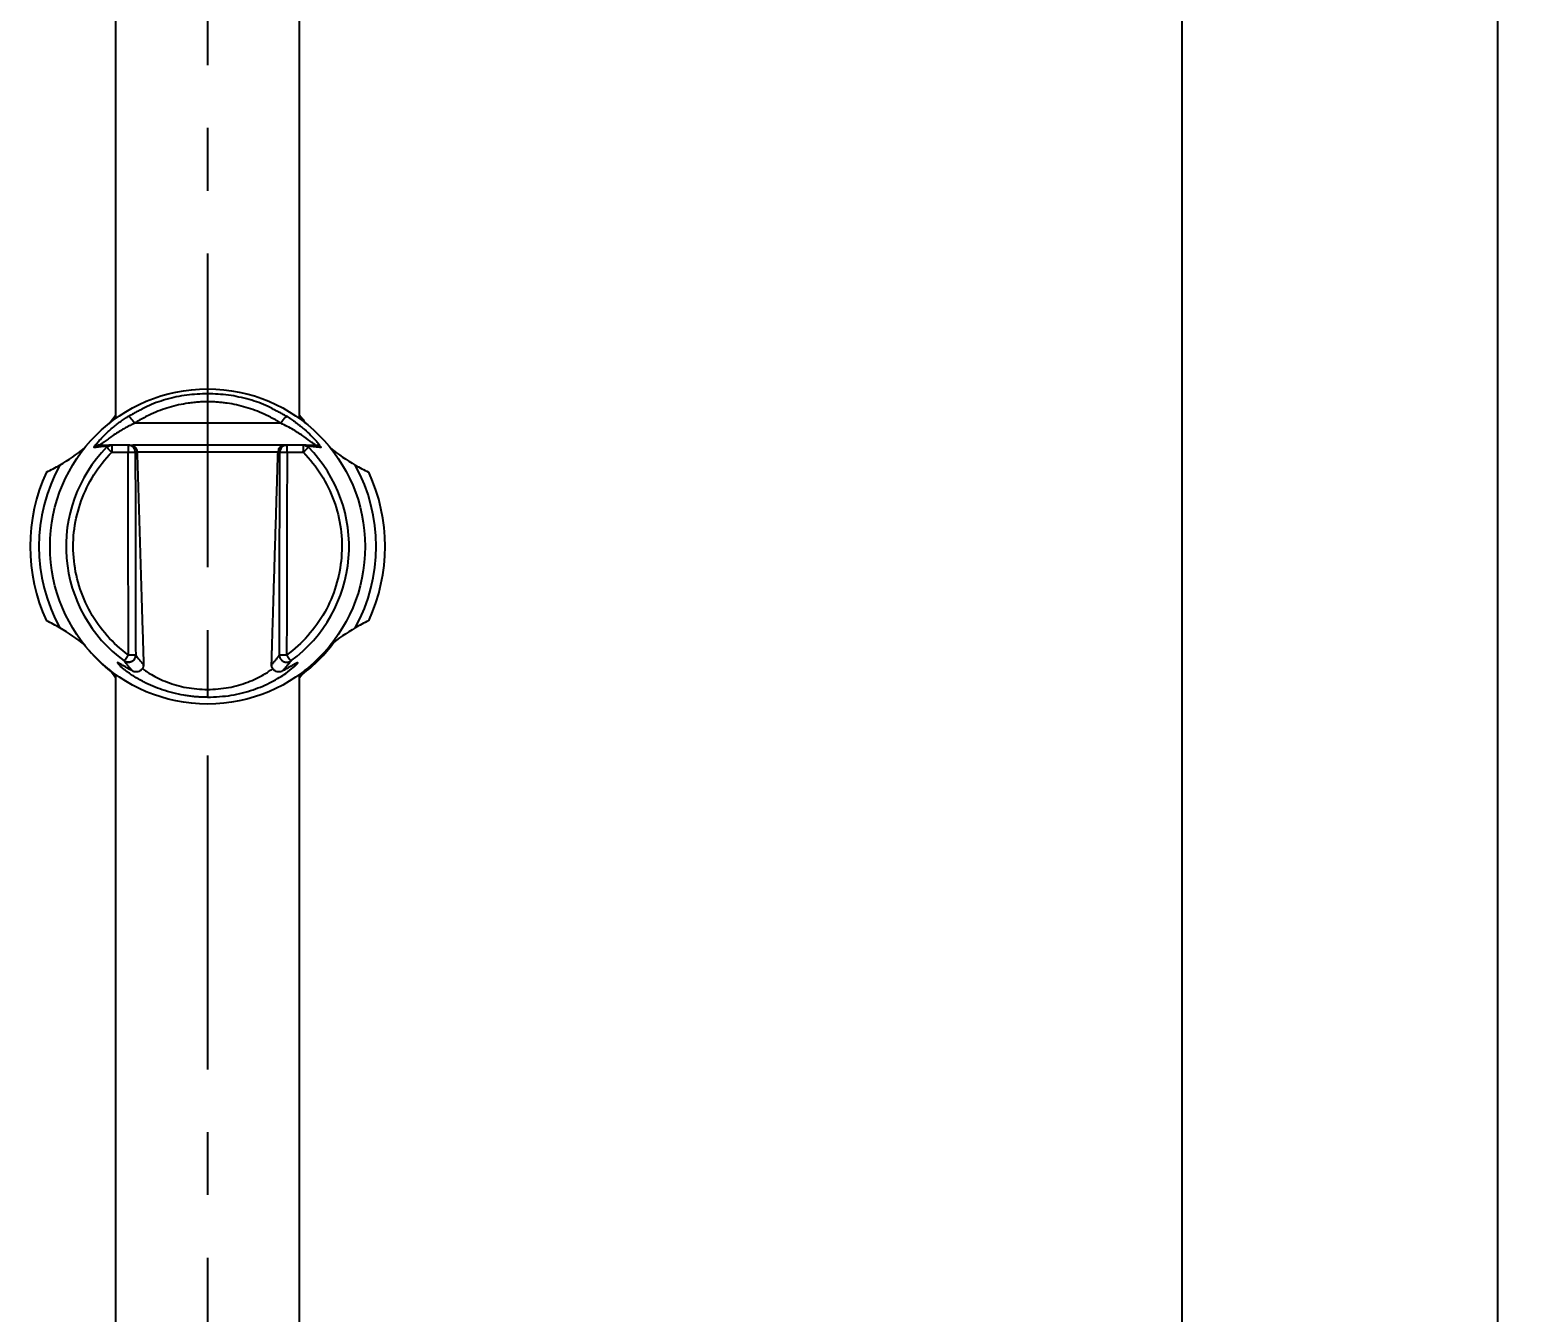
# Model space of a CAD drawing. Extents: x -6747 to -3513, y -1495 to -37.
# Drawn here: x -6743.07 to -6701.55, y -1382.24 to -1346.83 of the extents above; entities that cross this region are included whole.
import ezdxf

# ---------------------------------------------------------------- set-up
doc = ezdxf.new("R2010")
doc.units = 0
doc.header["$LTSCALE"] = 23.1
doc.header["$MEASUREMENT"] = 0
doc.linetypes.add('CENTER', pattern=[0.6, 0.375, -0.075, 0.075, -0.075])
doc.layers.get('0').update_dxf_attribs({"linetype": 'CONTINUOUS'})
doc.layers.get('Defpoints').update_dxf_attribs({"linetype": 'CONTINUOUS'})
doc.styles.get("Standard").update_dxf_attribs({"font": 'txt.shx', "bigfont": 'whgtxt.shx'})
doc.dimstyles.get("Standard").update_dxf_attribs({"dimtxt": 2.5, "dimasz": 0.18, "dimexe": 0.18, "dimexo": 0.0625, "dimgap": 0.09, "dimtad": 0, "dimtih": 1, "dimtoh": 1, "dimdec": 4, "dimzin": 0, "dimdsep": 46, "dimtxsty": 'Standard', "dimcen": 0.09, "dimadec": 0, "dimazin": 0, "dimtp": 0.001, "dimtm": 0.001, "dimtfac": 1, "dimtdec": 4, "dimtofl": 0, "dimtmove": 0, "dimatfit": 0, "dimfxl": 0, "dimtolj": 1, "dimtzin": 0, "dimarcsym": 0})

# ---------------------------------------------------------------- blocks, each defined once
blk = doc.blocks.new('*D57')
at = {"color": 2, "lineweight": -2}
for p, q in [((-6711.899, -1322.885), (-6710.273, -1322.885)), ((-6711.273, -1325.385), (-6711.273, -1456.385)), ((-6711.899, -1458.885), (-6710.273, -1458.885))]:
    blk.add_line(p, q, dxfattribs=at)
at = {"color": 2}
for points in [[(-6711.689, -1325.385), (-6710.856, -1325.385), (-6711.273, -1322.885)], [(-6711.689, -1456.385), (-6710.856, -1456.385), (-6711.273, -1458.885)]]:
    blk.add_solid(points, dxfattribs=at)
at = {"layer": 'Defpoints', "color": 0}
for p in [(-6712.199, -1322.885), (-6712.199, -1458.885), (-6711.273, -1458.885)]:
    blk.add_point(p, dxfattribs=at)
at = {"color": 2, "insert": (-6713.423, -1390.885), "char_height": 2.3, "attachment_point": 5, "rotation": 90}
blk.add_mtext('\\A1;680', dxfattribs=at)
blk = doc.blocks.new('*D58')
at = {"color": 2, "lineweight": -2}
for p, q in [((-6741.523, -1317.885), (-6701.554, -1317.885)), ((-6702.554, -1461.385), (-6702.554, -1320.385)), ((-6741.523, -1463.885), (-6701.554, -1463.885))]:
    blk.add_line(p, q, dxfattribs=at)
at = {"color": 2}
for points in [[(-6702.97, -1320.385), (-6702.137, -1320.385), (-6702.554, -1317.885)], [(-6702.97, -1461.385), (-6702.137, -1461.385), (-6702.554, -1463.885)]]:
    blk.add_solid(points, dxfattribs=at)
at = {"layer": 'Defpoints', "color": 0}
for p in [(-6741.823, -1317.885), (-6702.554, -1317.885), (-6741.823, -1463.885)]:
    blk.add_point(p, dxfattribs=at)
at = {"color": 2, "insert": (-6704.704, -1390.885), "char_height": 2.3, "attachment_point": 5, "rotation": 90}
blk.add_mtext('\\A1;730', dxfattribs=at)

msp = doc.modelspace()

# ---------------------------------------------------------------- linework, layer by layer
at = {"color": 1, "linetype": 'CENTER'}
msp.add_line((-6738.173, -1311.418), (-6738.173, -1475.171), dxfattribs=at)
for p, q in [((-6740.713, -1327.149), (-6740.713, -1357.553)), ((-6735.633, -1357.553), (-6735.633, -1327.149)), ((-6740.369, -1358.285), (-6740.817, -1358.285)), ((-6735.529, -1358.285), (-6735.978, -1358.285)), ((-6740.713, -1364.616), (-6740.713, -1425.353)), ((-6739.94, -1364.378), (-6739.941, -1364.345)), ((-6736.406, -1364.345), (-6736.407, -1364.378)), ((-6735.633, -1425.353), (-6735.633, -1364.616))]:
    msp.add_line(p, q)
at = {"color": 2}
for p, q in [((-6736.147, -1357.685), (-6740.191, -1357.685)), ((-6740.817, -1358.485), (-6740.369, -1358.485)), ((-6740.128, -1358.472), (-6736.227, -1358.472)), ((-6735.978, -1358.485), (-6735.529, -1358.485))]:
    msp.add_line(p, q, dxfattribs=at)
at = {"color": 2, "flags": 128}
for points in [[(-6735.465, -1358.287), (-6735.484, -1358.288), (-6735.51, -1358.293)], [(-6740.474, -1364.243), (-6740.471, -1364.239), (-6740.464, -1364.229), (-6740.453, -1364.214), (-6740.438, -1364.194), (-6740.421, -1364.17), (-6740.401, -1364.142), (-6740.379, -1364.113), (-6740.357, -1364.082)], [(-6735.99, -1364.082), (-6735.967, -1364.113), (-6735.946, -1364.142), (-6735.926, -1364.17), (-6735.908, -1364.194), (-6735.894, -1364.214), (-6735.883, -1364.229), (-6735.875, -1364.239), (-6735.872, -1364.243)]]:
    msp.add_lwpolyline(points, dxfattribs=at)
at = {"flags": 128}
msp.add_lwpolyline([(-6735.199, -1358.284), (-6735.186, -1358.285), (-6735.174, -1358.286)], dxfattribs=at)
msp.add_circle((-6738.173, -1361.085), 4.35)
msp.add_circle((-6738.173, -1361.085), 4.35)
for centre, radius, start, end in [((-6744.749, -1354.509), 5, 320.5279, 323.8251), ((-6731.597, -1354.509), 5, 216.1749, 219.4721), ((-6744.749, -1354.509), 5, 299.9723, 309.4721), ((-6736.028, -1358.485), 0.2, 90.008, 178.3582), ((-6731.597, -1354.509), 5, 230.5279, 240.0277), ((-6744.743, -1354.52), 4.987, 295.1913, 299.9784), ((-6731.594, -1354.503), 5.006, 240.0306, 244.7971), ((-6738.173, -1361.085), 4.9, 155.2377, 204.7656), ((-6738.173, -1361.085), 4.9, 335.2356, 24.7689), ((-6744.738, -1367.639), 4.975, 60.0158, 64.8121), ((-6744.749, -1367.661), 5, 50.3154, 60.0277), ((-6731.597, -1367.661), 5, 119.9723, 129.4721), ((-6731.611, -1367.634), 4.97, 115.1827, 119.9866), ((-6738.153, -1361.185), 4.3, 307.0042, 323.6993), ((-6738.153, -1361.185), 4.3, 220.0791, 231.2705), ((-6744.749, -1367.661), 5, 36.1749, 39.4721), ((-6731.597, -1367.661), 5, 140.5279, 143.8251)]:
    msp.add_arc(centre, radius, start, end)
at = {"color": 2}
for centre, radius, start, end in [((-6738.173, -1361.085), 3.908, 135.4801, 233.9263), ((-6740.909, -1358.6), 0.316, 76.9506, 88.6216), ((-6738.173, -1361.085), 3.908, 306.0737, 44.5199), ((-6738.173, -1361.085), 4.655, 151.1702, 208.8298), ((-6738.173, -1361.085), 4.655, 331.1702, 28.8298)]:
    msp.add_arc(centre, radius, start, end, dxfattribs=at)
for points, knots in [([(-6738.173, -1357.091), (-6738.199, -1357.091), (-6738.25, -1357.092), (-6738.327, -1357.094), (-6738.403, -1357.098), (-6738.48, -1357.104), (-6738.556, -1357.111), (-6738.632, -1357.12), (-6738.771, -1357.139), (-6738.973, -1357.176), (-6739.231, -1357.243), (-6739.484, -1357.328), (-6739.701, -1357.418), (-6739.886, -1357.508), (-6740.041, -1357.592), (-6740.141, -1357.654), (-6740.191, -1357.685)], [0, 0, 0, 0, 0.035595, 0.071178, 0.106765, 0.142371, 0.17801, 0.213699, 0.249452, 0.373866, 0.49909, 0.623598, 0.749209, 0.832322, 0.915868, 1, 1, 1, 1]), ([(-6736.147, -1357.685), (-6736.173, -1357.669), (-6736.223, -1357.638), (-6736.299, -1357.593), (-6736.376, -1357.55), (-6736.454, -1357.509), (-6736.533, -1357.469), (-6736.666, -1357.406), (-6736.858, -1357.327), (-6737.112, -1357.242), (-6737.371, -1357.175), (-6737.592, -1357.134), (-6737.77, -1357.112), (-6737.904, -1357.1), (-6738.039, -1357.092), (-6738.128, -1357.091), (-6738.173, -1357.091)], [0, 0, 0, 0, 0.0421541, 0.0841455, 0.125993, 0.1677158, 0.209333, 0.250864, 0.3764795, 0.5010057, 0.6262171, 0.7506249, 0.8131294, 0.8754722, 0.937735, 1, 1, 1, 1]), ([(-6740.191, -1357.685), (-6740.211, -1357.694), (-6740.252, -1357.713), (-6740.312, -1357.743), (-6740.37, -1357.773), (-6740.427, -1357.803), (-6740.482, -1357.834), (-6740.573, -1357.886), (-6740.692, -1357.96), (-6740.831, -1358.054), (-6740.931, -1358.127), (-6741.001, -1358.179), (-6741.047, -1358.214), (-6741.086, -1358.243), (-6741.114, -1358.264), (-6741.133, -1358.276), (-6741.145, -1358.283), (-6741.149, -1358.284), (-6741.151, -1358.285)], [0, 0, 0, 0, 0.043399, 0.086499, 0.129302, 0.171809, 0.21402, 0.255937, 0.384915, 0.508776, 0.633913, 0.697613, 0.758012, 0.821597, 0.880401, 0.923061, 0.962866, 1, 1, 1, 1]), ([(-6735.2, -1358.281), (-6735.207, -1358.277), (-6735.224, -1358.268), (-6735.318, -1358.195), (-6735.503, -1358.055), (-6735.797, -1357.86), (-6736.03, -1357.743), (-6736.147, -1357.685)], [0, 0, 0, 0, 0.09622, 0.223203, 0.478444, 0.73772, 1, 1, 1, 1]), ([(-6741.151, -1358.285), (-6741.145, -1358.285), (-6741.133, -1358.285), (-6741.11, -1358.285), (-6741.069, -1358.285), (-6741.01, -1358.285), (-6740.936, -1358.285), (-6740.886, -1358.285), (-6740.86, -1358.285)], [0, 0, 0, 0, 0.0625, 0.124998, 0.249997, 0.499997, 0.740675, 1, 1, 1, 1]), ([(-6740.817, -1358.285), (-6740.831, -1358.285), (-6740.866, -1358.285), (-6740.896, -1358.285), (-6740.899, -1358.285), (-6740.9, -1358.285)], [0, 0, 0, 0, 0.258755, 0.679592, 1, 1, 1, 1]), ([(-6740.319, -1358.285), (-6740.313, -1358.285), (-6740.3, -1358.285), (-6740.282, -1358.288), (-6740.264, -1358.292), (-6740.24, -1358.3), (-6740.21, -1358.315), (-6740.178, -1358.34), (-6740.152, -1358.371), (-6740.134, -1358.406), (-6740.122, -1358.442), (-6740.12, -1358.467), (-6740.119, -1358.479)], [0, 0, 0, 0, 0.059898, 0.119828, 0.179738, 0.239576, 0.36997, 0.498731, 0.632914, 0.760733, 0.882816, 1, 1, 1, 1]), ([(-6735.447, -1358.285), (-6735.448, -1358.285), (-6735.45, -1358.285), (-6735.474, -1358.285), (-6735.517, -1358.285), (-6735.536, -1358.285)], [0, 0, 0, 0, 0.269393, 0.688325, 1, 1, 1, 1]), ([(-6735.509, -1358.293), (-6735.511, -1358.292), (-6735.515, -1358.29), (-6735.521, -1358.288), (-6735.527, -1358.285), (-6735.529, -1358.285), (-6735.529, -1358.285)], [0, 0, 0, 0, 0.128786, 0.336254, 0.624336, 1, 1, 1, 1]), ([(-6735.484, -1358.285), (-6735.469, -1358.285), (-6735.438, -1358.285), (-6735.389, -1358.285), (-6735.331, -1358.285), (-6735.265, -1358.285), (-6735.217, -1358.285), (-6735.193, -1358.285)], [0, 0, 0, 0, 0.149541, 0.316207, 0.499998, 0.749998, 1, 1, 1, 1]), ([(-6740.243, -1364.522), (-6740.351, -1364.461), (-6740.567, -1364.34), (-6740.692, -1364.264), (-6740.655, -1364.305), (-6740.65, -1364.312)], [0, 0, 0, 0, 0.457427, 0.912072, 1, 1, 1, 1]), ([(-6738.173, -1365.247), (-6738.195, -1365.247), (-6738.238, -1365.247), (-6738.303, -1365.245), (-6738.368, -1365.243), (-6738.433, -1365.239), (-6738.499, -1365.234), (-6738.565, -1365.228), (-6738.631, -1365.221), (-6738.696, -1365.212), (-6738.762, -1365.203), (-6738.909, -1365.179), (-6739.138, -1365.131), (-6739.424, -1365.045), (-6739.696, -1364.941), (-6739.908, -1364.841), (-6740.131, -1364.72), (-6740.288, -1364.619), (-6740.408, -1364.533), (-6740.47, -1364.485), (-6740.519, -1364.446), (-6740.558, -1364.413), (-6740.578, -1364.395), (-6740.632, -1364.333)], [0, 0, 0, 0, 0.019352, 0.038846, 0.058478, 0.078244, 0.09814, 0.118165, 0.138318, 0.158599, 0.179006, 0.19954, 0.296104, 0.399312, 0.493784, 0.59924, 0.661691, 0.79953, 0.848693, 0.8933, 0.933373, 0.968936, 1, 1, 1, 1]), ([(-6735.806, -1364.423), (-6735.79, -1364.41), (-6735.685, -1364.329), (-6735.657, -1364.271), (-6735.768, -1364.331), (-6735.992, -1364.458), (-6736.104, -1364.522)], [0, 0, 0, 0, 0.05805, 0.371559, 0.684848, 1, 1, 1, 1]), ([(-6739.94, -1364.346), (-6739.94, -1364.352), (-6739.941, -1364.367), (-6739.944, -1364.389), (-6739.951, -1364.414), (-6739.961, -1364.438), (-6739.975, -1364.463), (-6739.999, -1364.492), (-6740.039, -1364.525), (-6740.093, -1364.547), (-6740.141, -1364.551), (-6740.175, -1364.548), (-6740.2, -1364.541), (-6740.223, -1364.533), (-6740.236, -1364.526), (-6740.243, -1364.522)], [0, 0, 0, 0, 0.046523, 0.099954, 0.160354, 0.227696, 0.287265, 0.358367, 0.495052, 0.647445, 0.765208, 0.831226, 0.888722, 0.94805, 1, 1, 1, 1]), ([(-6738.173, -1365.247), (-6737.952, -1365.236), (-6737.509, -1365.214), (-6736.901, -1365.049), (-6736.392, -1364.829), (-6736.006, -1364.591), (-6735.868, -1364.475), (-6735.806, -1364.423)], [0, 0, 0, 0, 0.206877, 0.414429, 0.62209, 0.830156, 1, 1, 1, 1]), ([(-6736.104, -1364.522), (-6736.108, -1364.525), (-6736.118, -1364.53), (-6736.132, -1364.536), (-6736.15, -1364.542), (-6736.172, -1364.548), (-6736.208, -1364.551), (-6736.256, -1364.546), (-6736.309, -1364.524), (-6736.355, -1364.487), (-6736.383, -1364.447), (-6736.398, -1364.41), (-6736.405, -1364.378), (-6736.406, -1364.357), (-6736.406, -1364.346)], [0, 0, 0, 0, 0.0371195, 0.0742479, 0.1113588, 0.1739086, 0.2349233, 0.3676515, 0.5052252, 0.6411455, 0.7723511, 0.8473024, 0.9230004, 1, 1, 1, 1])]:
    msp.add_open_spline(points, degree=3, knots=knots)
for points, knots in [([(-6738.173, -1356.867), (-6738.365, -1356.875), (-6738.754, -1356.89), (-6739.315, -1357.019), (-6739.732, -1357.156), (-6739.941, -1357.271), (-6739.99, -1357.297)], [0, 0, 0, 0, 0.303133, 0.614007, 0.91061, 1, 1, 1, 1]), ([(-6736.352, -1357.3), (-6736.4, -1357.273), (-6736.61, -1357.158), (-6737.028, -1357.02), (-6737.59, -1356.89), (-6737.98, -1356.875), (-6738.173, -1356.867)], [0, 0, 0, 0, 0.0893136, 0.3856416, 0.6965046, 1, 1, 1, 1]), ([(-6738.173, -1356.867), (-6738.173, -1356.868), (-6738.173, -1356.875), (-6738.173, -1356.898), (-6738.173, -1356.916), (-6738.173, -1356.96), (-6738.173, -1356.986), (-6738.173, -1357.039), (-6738.173, -1357.066), (-6738.173, -1357.091)], [0, 0, 0, 0, 0.25, 0.25, 0.5, 0.5, 0.75, 0.75, 1, 1, 1, 1]), ([(-6741.305, -1358.355), (-6741.306, -1358.355), (-6741.307, -1358.355), (-6741.308, -1358.353), (-6741.305, -1358.345), (-6741.293, -1358.326), (-6741.271, -1358.294), (-6741.23, -1358.241), (-6741.158, -1358.155), (-6741.049, -1358.038), (-6740.922, -1357.917), (-6740.805, -1357.814), (-6740.689, -1357.72), (-6740.576, -1357.636), (-6740.469, -1357.562), (-6740.399, -1357.518), (-6740.366, -1357.497)], [0, 0, 0, 0, 0.013622, 0.039496, 0.077548, 0.127714, 0.199152, 0.254601, 0.361621, 0.504916, 0.606346, 0.700274, 0.786638, 0.865393, 0.936517, 1, 1, 1, 1]), ([(-6740.191, -1357.685), (-6740.204, -1357.661), (-6740.221, -1357.636), (-6740.255, -1357.586), (-6740.274, -1357.563), (-6740.309, -1357.525), (-6740.325, -1357.511), (-6740.351, -1357.496), (-6740.36, -1357.494), (-6740.366, -1357.497)], [0, 0, 0, 0, 0.25, 0.25, 0.5, 0.5, 0.75, 0.75, 1, 1, 1, 1]), ([(-6736.147, -1357.685), (-6736.134, -1357.662), (-6736.119, -1357.637), (-6736.084, -1357.588), (-6736.066, -1357.565), (-6736.031, -1357.528), (-6736.016, -1357.515), (-6735.99, -1357.499), (-6735.981, -1357.498), (-6735.975, -1357.5)], [0, 0, 0, 0, 0.25, 0.25, 0.5, 0.5, 0.75, 0.75, 1, 1, 1, 1]), ([(-6735.975, -1357.5), (-6735.956, -1357.512), (-6735.916, -1357.537), (-6735.857, -1357.577), (-6735.797, -1357.618), (-6735.737, -1357.662), (-6735.676, -1357.707), (-6735.596, -1357.77), (-6735.469, -1357.876), (-6735.319, -1358.016), (-6735.191, -1358.152), (-6735.123, -1358.233), (-6735.08, -1358.288), (-6735.055, -1358.324), (-6735.042, -1358.346), (-6735.041, -1358.353), (-6735.043, -1358.353), (-6735.043, -1358.353)], [0, 0, 0, 0, 0.037363, 0.076164, 0.116398, 0.158066, 0.201163, 0.245686, 0.333759, 0.494247, 0.635038, 0.744223, 0.785122, 0.871617, 0.936603, 0.979461, 1, 1, 1, 1]), ([(-6740.357, -1364.082), (-6740.571, -1363.925), (-6740.769, -1363.746), (-6741.122, -1363.349), (-6741.277, -1363.132), (-6741.537, -1362.669), (-6741.642, -1362.423), (-6741.797, -1361.916), (-6741.847, -1361.653), (-6741.891, -1361.124), (-6741.884, -1360.857), (-6741.814, -1360.331), (-6741.75, -1360.072), (-6741.569, -1359.572), (-6741.452, -1359.333), (-6741.169, -1358.883), (-6741.003, -1358.674), (-6740.817, -1358.485)], [0, 0, 0, 0, 0.125, 0.125, 0.25, 0.25, 0.375, 0.375, 0.5, 0.5, 0.625, 0.625, 0.75, 0.75, 0.875, 0.875, 1, 1, 1, 1]), ([(-6741.151, -1358.285), (-6741.176, -1358.285), (-6741.205, -1358.29), (-6741.259, -1358.313), (-6741.285, -1358.332), (-6741.305, -1358.355)], [0, 0, 0, 0, 0.5, 0.5, 1, 1, 1, 1]), ([(-6740.933, -1358.315), (-6740.996, -1358.321), (-6741.059, -1358.327), (-6741.152, -1358.336), (-6741.182, -1358.34), (-6741.229, -1358.345), (-6741.244, -1358.347), (-6741.275, -1358.351), (-6741.29, -1358.354), (-6741.305, -1358.355)], [0, 0, 0, 0, 0.5, 0.5, 0.75, 0.75, 0.875, 0.875, 1, 1, 1, 1]), ([(-6740.837, -1358.293), (-6740.839, -1358.294), (-6740.845, -1358.296), (-6740.86, -1358.303), (-6740.882, -1358.312), (-6740.906, -1358.322), (-6740.924, -1358.329), (-6740.939, -1358.335), (-6740.947, -1358.339), (-6740.952, -1358.341), (-6740.955, -1358.342), (-6740.957, -1358.342), (-6740.959, -1358.344), (-6740.96, -1358.345)], [0, 0, 0, 0, 0.0482847, 0.1624893, 0.3264719, 0.4616465, 0.5967132, 0.6979165, 0.7945858, 0.8460417, 0.8968324, 0.9494041, 1, 1, 1, 1]), ([(-6740.817, -1358.485), (-6740.854, -1358.449), (-6740.89, -1358.413), (-6740.942, -1358.362), (-6740.958, -1358.346), (-6740.96, -1358.345)], [0, 0, 0, 0, 0.5, 0.5, 1, 1, 1, 1]), ([(-6740.86, -1358.285), (-6740.873, -1358.285), (-6740.886, -1358.287), (-6740.912, -1358.298), (-6740.924, -1358.306), (-6740.933, -1358.315)], [0, 0, 0, 0, 0.5, 0.5, 1, 1, 1, 1]), ([(-6740.817, -1358.285), (-6740.818, -1358.285), (-6740.82, -1358.285), (-6740.823, -1358.287), (-6740.83, -1358.29), (-6740.835, -1358.292), (-6740.837, -1358.293), (-6740.837, -1358.293)], [0, 0, 0, 0, 0.286812, 0.574747, 0.783674, 0.994687, 1, 1, 1, 1]), ([(-6740.817, -1358.285), (-6740.817, -1358.285), (-6740.817, -1358.285), (-6740.817, -1358.288), (-6740.817, -1358.293), (-6740.817, -1358.3), (-6740.817, -1358.308), (-6740.817, -1358.322), (-6740.817, -1358.343), (-6740.817, -1358.373), (-6740.817, -1358.409), (-6740.817, -1358.446), (-6740.817, -1358.473), (-6740.817, -1358.485)], [0, 0, 0, 0, 0.055347, 0.116365, 0.1829, 0.25464, 0.31267, 0.377945, 0.500229, 0.633815, 0.745671, 0.884138, 1, 1, 1, 1]), ([(-6740.369, -1358.285), (-6740.369, -1358.285), (-6740.369, -1358.285), (-6740.369, -1358.288), (-6740.369, -1358.293), (-6740.369, -1358.302), (-6740.369, -1358.317), (-6740.369, -1358.341), (-6740.369, -1358.372), (-6740.369, -1358.4), (-6740.369, -1358.426), (-6740.369, -1358.444), (-6740.369, -1358.464), (-6740.369, -1358.477), (-6740.369, -1358.485)], [0, 0, 0, 0, 0.062144, 0.124118, 0.186982, 0.251684, 0.370682, 0.500004, 0.615815, 0.748321, 0.807857, 0.875003, 0.927006, 1, 1, 1, 1]), ([(-6740.169, -1358.484), (-6740.169, -1358.477), (-6740.169, -1358.462), (-6740.174, -1358.437), (-6740.183, -1358.407), (-6740.201, -1358.374), (-6740.228, -1358.339), (-6740.266, -1358.311), (-6740.306, -1358.294), (-6740.34, -1358.286), (-6740.36, -1358.285), (-6740.369, -1358.285)], [0, 0, 0, 0, 0.063841, 0.145797, 0.245852, 0.363984, 0.500171, 0.667402, 0.806494, 0.917378, 1, 1, 1, 1]), ([(-6740.369, -1358.485), (-6740.362, -1358.485), (-6740.35, -1358.485), (-6740.331, -1358.485), (-6740.314, -1358.485), (-6740.288, -1358.484), (-6740.259, -1358.484), (-6740.229, -1358.484), (-6740.207, -1358.484), (-6740.19, -1358.484), (-6740.178, -1358.484), (-6740.171, -1358.484), (-6740.169, -1358.484), (-6740.169, -1358.484)], [0, 0, 0, 0, 0.068192, 0.116825, 0.182397, 0.240449, 0.379367, 0.499984, 0.608195, 0.708747, 0.808929, 0.904937, 1, 1, 1, 1]), ([(-6736.028, -1358.285), (-6736.067, -1358.285), (-6736.197, -1358.285), (-6736.438, -1358.285), (-6736.748, -1358.285), (-6737.07, -1358.285), (-6737.366, -1358.285), (-6737.643, -1358.285), (-6737.896, -1358.285), (-6738.329, -1358.285), (-6738.939, -1358.285), (-6739.628, -1358.285), (-6740.079, -1358.285), (-6740.234, -1358.285), (-6740.249, -1358.285)], [0, 0, 0, 0, 0.0387797, 0.1269843, 0.2038651, 0.2735662, 0.3519054, 0.3991699, 0.4501846, 0.5107285, 0.6680396, 0.8253509, 0.9826622, 1, 1, 1, 1]), ([(-6740.169, -1358.484), (-6740.167, -1359.382), (-6740.162, -1361.248), (-6740.159, -1363.114), (-6740.158, -1364.081)], [0, 0, 0, 0, 0.481243, 1, 1, 1, 1]), ([(-6736.189, -1364.081), (-6736.187, -1363.113), (-6736.184, -1361.247), (-6736.18, -1359.381), (-6736.178, -1358.484)], [0, 0, 0, 0, 0.5192564, 1, 1, 1, 1]), ([(-6735.978, -1358.285), (-6735.985, -1358.285), (-6736, -1358.285), (-6736.025, -1358.29), (-6736.055, -1358.299), (-6736.088, -1358.316), (-6736.123, -1358.344), (-6736.151, -1358.381), (-6736.169, -1358.421), (-6736.177, -1358.455), (-6736.178, -1358.476), (-6736.178, -1358.484)], [0, 0, 0, 0, 0.06385, 0.14581, 0.245864, 0.363992, 0.500171, 0.667411, 0.806507, 0.917388, 1, 1, 1, 1]), ([(-6736.178, -1358.484), (-6736.178, -1358.484), (-6736.177, -1358.484), (-6736.175, -1358.484), (-6736.171, -1358.484), (-6736.165, -1358.484), (-6736.156, -1358.484), (-6736.141, -1358.484), (-6736.118, -1358.484), (-6736.088, -1358.484), (-6736.059, -1358.484), (-6736.033, -1358.485), (-6736.016, -1358.485), (-6735.997, -1358.485), (-6735.985, -1358.485), (-6735.978, -1358.485)], [0, 0, 0, 0, 0.05439, 0.108616, 0.163354, 0.219223, 0.276762, 0.384082, 0.500085, 0.620655, 0.759584, 0.817598, 0.883192, 0.931798, 1, 1, 1, 1]), ([(-6735.529, -1358.485), (-6735.343, -1358.674), (-6735.177, -1358.883), (-6734.894, -1359.333), (-6734.777, -1359.572), (-6734.596, -1360.072), (-6734.533, -1360.331), (-6734.463, -1360.857), (-6734.456, -1361.124), (-6734.499, -1361.653), (-6734.55, -1361.916), (-6734.705, -1362.423), (-6734.81, -1362.669), (-6735.07, -1363.132), (-6735.225, -1363.349), (-6735.578, -1363.746), (-6735.775, -1363.925), (-6735.99, -1364.082)], [0, 0, 0, 0, 0.125, 0.125, 0.25, 0.25, 0.375, 0.375, 0.5, 0.5, 0.625, 0.625, 0.75, 0.75, 0.875, 0.875, 1, 1, 1, 1]), ([(-6735.978, -1358.485), (-6735.978, -1358.479), (-6735.978, -1358.47), (-6735.978, -1358.457), (-6735.978, -1358.442), (-6735.978, -1358.426), (-6735.978, -1358.4), (-6735.978, -1358.372), (-6735.978, -1358.341), (-6735.978, -1358.317), (-6735.978, -1358.299), (-6735.978, -1358.287), (-6735.978, -1358.285), (-6735.978, -1358.285)], [0, 0, 0, 0, 0.051005, 0.092692, 0.125061, 0.192195, 0.251779, 0.384292, 0.500164, 0.629492, 0.748554, 0.875979, 1, 1, 1, 1]), ([(-6735.529, -1358.485), (-6735.529, -1358.481), (-6735.53, -1358.474), (-6735.529, -1358.46), (-6735.529, -1358.437), (-6735.529, -1358.394), (-6735.529, -1358.35), (-6735.529, -1358.322), (-6735.529, -1358.308), (-6735.529, -1358.297), (-6735.529, -1358.287), (-6735.529, -1358.285), (-6735.529, -1358.285)], [0, 0, 0, 0, 0.031279, 0.074578, 0.12945, 0.254853, 0.49947, 0.621907, 0.687237, 0.745366, 0.883602, 1, 1, 1, 1]), ([(-6735.387, -1358.345), (-6735.388, -1358.346), (-6735.404, -1358.362), (-6735.457, -1358.413), (-6735.493, -1358.449), (-6735.529, -1358.485)], [0, 0, 0, 0, 0.5, 0.5, 1, 1, 1, 1]), ([(-6735.387, -1358.345), (-6735.388, -1358.344), (-6735.39, -1358.343), (-6735.398, -1358.34), (-6735.412, -1358.334), (-6735.434, -1358.325), (-6735.457, -1358.315), (-6735.475, -1358.307), (-6735.488, -1358.302), (-6735.5, -1358.297), (-6735.506, -1358.294), (-6735.509, -1358.293)], [0, 0, 0, 0, 0.0886635, 0.1974124, 0.3300706, 0.4860888, 0.6649118, 0.7460907, 0.8328408, 0.9168591, 1, 1, 1, 1]), ([(-6735.484, -1358.285), (-6735.478, -1358.285), (-6735.465, -1358.286), (-6735.447, -1358.292), (-6735.433, -1358.299), (-6735.422, -1358.307), (-6735.417, -1358.311), (-6735.415, -1358.313)], [0.080682, 0.080682, 0.080682, 0.080682, 0.442949, 0.805216, 1.167482, 1.348616, 1.529832, 1.529832, 1.529832, 1.529832]), ([(-6735.043, -1358.353), (-6735.063, -1358.351), (-6735.104, -1358.347), (-6735.171, -1358.339), (-6735.246, -1358.331), (-6735.328, -1358.322), (-6735.385, -1358.316), (-6735.415, -1358.313)], [0, 0, 0, 0, 0.164624, 0.346937, 0.546936, 0.764624, 1, 1, 1, 1]), ([(-6735.193, -1358.285), (-6735.166, -1358.285), (-6735.137, -1358.291), (-6735.085, -1358.315), (-6735.061, -1358.332), (-6735.043, -1358.353)], [0, 0, 0, 0, 0.5, 0.5, 1, 1, 1, 1]), ([(-6740.474, -1364.243), (-6740.469, -1364.247), (-6740.458, -1364.255), (-6740.437, -1364.265), (-6740.41, -1364.275), (-6740.374, -1364.281), (-6740.323, -1364.28), (-6740.262, -1364.261), (-6740.212, -1364.221), (-6740.181, -1364.178), (-6740.166, -1364.141), (-6740.159, -1364.109), (-6740.158, -1364.09), (-6740.158, -1364.081)], [0, 0, 0, 0, 0.043143, 0.097089, 0.161831, 0.23736, 0.345584, 0.510444, 0.669079, 0.777056, 0.868503, 0.942827, 1, 1, 1, 1]), ([(-6740.158, -1364.081), (-6740.158, -1364.082), (-6740.158, -1364.083), (-6740.158, -1364.086), (-6740.158, -1364.09), (-6740.158, -1364.098), (-6740.159, -1364.113), (-6740.166, -1364.145), (-6740.182, -1364.184), (-6740.216, -1364.228), (-6740.261, -1364.261), (-6740.311, -1364.278), (-6740.352, -1364.283), (-6740.388, -1364.28), (-6740.421, -1364.272), (-6740.45, -1364.26), (-6740.467, -1364.249), (-6740.474, -1364.243)], [0, 0, 0, 0, 0.004152, 0.008239, 0.016268, 0.032013, 0.063498, 0.126847, 0.251839, 0.349382, 0.504266, 0.62374, 0.703327, 0.786773, 0.864269, 0.935365, 1, 1, 1, 1]), ([(-6740.243, -1364.522), (-6740.262, -1364.5), (-6740.301, -1364.456), (-6740.359, -1364.387), (-6740.417, -1364.317), (-6740.455, -1364.268), (-6740.474, -1364.243)], [0, 0, 0, 0, 0.250005, 0.500006, 0.750004, 1, 1, 1, 1]), ([(-6740.158, -1364.081), (-6740.158, -1364.081), (-6740.159, -1364.081), (-6740.163, -1364.081), (-6740.169, -1364.081), (-6740.176, -1364.081), (-6740.185, -1364.082), (-6740.199, -1364.082), (-6740.23, -1364.082), (-6740.274, -1364.082), (-6740.315, -1364.082), (-6740.339, -1364.082), (-6740.35, -1364.082), (-6740.357, -1364.082)], [0, 0, 0, 0, 0.0575, 0.11619, 0.177883, 0.243827, 0.305733, 0.372955, 0.503914, 0.760909, 0.883665, 0.932024, 1, 1, 1, 1]), ([(-6739.94, -1364.346), (-6739.959, -1364.325), (-6739.995, -1364.283), (-6740.049, -1364.218), (-6740.103, -1364.151), (-6740.139, -1364.105), (-6740.158, -1364.081)], [0, 0, 0, 0, 0.2499801, 0.5000004, 0.7500206, 1, 1, 1, 1]), ([(-6736.189, -1364.081), (-6736.207, -1364.105), (-6736.243, -1364.151), (-6736.297, -1364.218), (-6736.352, -1364.283), (-6736.388, -1364.325), (-6736.406, -1364.346)], [0, 0, 0, 0, 0.2499802, 0.5000006, 0.7500207, 1, 1, 1, 1]), ([(-6735.99, -1364.082), (-6735.997, -1364.082), (-6736.008, -1364.082), (-6736.031, -1364.082), (-6736.073, -1364.082), (-6736.117, -1364.082), (-6736.147, -1364.082), (-6736.161, -1364.082), (-6736.173, -1364.081), (-6736.184, -1364.081), (-6736.188, -1364.081), (-6736.189, -1364.081)], [0, 0, 0, 0, 0.067975, 0.116364, 0.239151, 0.49621, 0.627201, 0.694408, 0.756362, 0.883872, 1, 1, 1, 1]), ([(-6736.189, -1364.081), (-6736.189, -1364.085), (-6736.189, -1364.092), (-6736.188, -1364.105), (-6736.186, -1364.119), (-6736.183, -1364.134), (-6736.178, -1364.151), (-6736.17, -1364.17), (-6736.159, -1364.189), (-6736.145, -1364.208), (-6736.128, -1364.227), (-6736.106, -1364.245), (-6736.081, -1364.261), (-6736.051, -1364.273), (-6736.018, -1364.281), (-6735.983, -1364.283), (-6735.945, -1364.278), (-6735.907, -1364.265), (-6735.884, -1364.251), (-6735.872, -1364.243)], [0, 0, 0, 0, 0.023679, 0.051645, 0.08394, 0.120585, 0.161591, 0.206965, 0.256717, 0.310864, 0.369431, 0.432449, 0.499954, 0.571979, 0.648547, 0.72966, 0.815301, 0.90543, 1, 1, 1, 1]), ([(-6735.872, -1364.243), (-6735.888, -1364.263), (-6735.918, -1364.302), (-6735.965, -1364.359), (-6736.011, -1364.415), (-6736.058, -1364.469), (-6736.088, -1364.504), (-6736.104, -1364.522)], [0, 0, 0, 0, 0.200005, 0.400008, 0.600008, 0.800005, 1, 1, 1, 1]), ([(-6739.973, -1364.456), (-6739.895, -1364.511), (-6739.712, -1364.642), (-6739.297, -1364.838), (-6738.766, -1365.001), (-6738.37, -1365.024), (-6738.173, -1365.035)], [0, 0, 0, 0, 0.1984176, 0.4675729, 0.7346304, 1, 1, 1, 1]), ([(-6738.173, -1365.035), (-6737.976, -1365.024), (-6737.581, -1365.001), (-6737.05, -1364.838), (-6736.635, -1364.642), (-6736.451, -1364.511), (-6736.373, -1364.456)], [0, 0, 0, 0, 0.265368, 0.532422, 0.801574, 1, 1, 1, 1]), ([(-6738.173, -1365.035), (-6738.173, -1365.055), (-6738.173, -1365.078), (-6738.173, -1365.126), (-6738.173, -1365.15), (-6738.173, -1365.194), (-6738.173, -1365.213), (-6738.173, -1365.239), (-6738.173, -1365.246), (-6738.173, -1365.247)], [0, 0, 0, 0, 0.25, 0.25, 0.5, 0.5, 0.75, 0.75, 1, 1, 1, 1])]:
    msp.add_open_spline(points, degree=3, knots=knots, dxfattribs=at)
for points, degree in [([(-6739.99, -1357.297), (-6740.366, -1357.497)], 1), ([(-6735.975, -1357.5), (-6736.352, -1357.3)], 1), ([(-6740.357, -1364.082), (-6740.36, -1362.216), (-6740.364, -1360.35), (-6740.369, -1358.485)], 3), ([(-6740.119, -1358.479), (-6740.135, -1358.481), (-6740.152, -1358.482), (-6740.169, -1358.484)], 3), ([(-6736.178, -1358.484), (-6736.195, -1358.482), (-6736.211, -1358.481), (-6736.228, -1358.479)], 3), ([(-6735.978, -1358.485), (-6735.983, -1360.35), (-6735.987, -1362.216), (-6735.99, -1364.082)], 3), ([(-6735.415, -1358.313), (-6735.417, -1358.313), (-6735.402, -1358.329), (-6735.387, -1358.345)], 3)]:
    msp.add_open_spline(points, degree=degree, dxfattribs=at)
for points, degree in [([(-6740.96, -1358.345), (-6740.946, -1358.33), (-6740.932, -1358.315), (-6740.933, -1358.315)], 3), ([(-6740.369, -1358.285), (-6740.352, -1358.285), (-6740.335, -1358.285), (-6740.319, -1358.285)], 3), ([(-6740.119, -1358.479), (-6740.001, -1362.369)], 1), ([(-6736.355, -1362.66), (-6736.228, -1358.479)], 1), ([(-6736.028, -1358.285), (-6736.011, -1358.285), (-6735.995, -1358.285), (-6735.978, -1358.285)], 3), ([(-6735.193, -1358.285), (-6735.2, -1358.281)], 1), ([(-6740.001, -1362.369), (-6739.94, -1364.346)], 1), ([(-6736.406, -1364.346), (-6736.355, -1362.66)], 1), ([(-6740.65, -1364.312), (-6740.632, -1364.333)], 1), ([(-6739.94, -1364.346), (-6739.944, -1364.343)], 1), ([(-6736.403, -1364.343), (-6736.406, -1364.346)], 1)]:
    msp.add_open_spline(points, degree=degree)

# ---------------------------------------------------------------- dimensions: what is measured, and where the dimension line sits
for base, p1, p2, picture, middle in [((-6702.554, -1317.885), (-6741.823, -1463.885), (-6741.823, -1317.885), '*D58', (-6704.704, -1390.885)), ((-6711.273, -1458.885), (-6712.199, -1322.885), (-6712.199, -1458.885), '*D57', (-6713.423, -1390.885))]:
    dim = msp.add_linear_dim(base=base, p1=p1, p2=p2, angle=90, dimstyle='Standard', override={"dimtxt": 2.3, "dimasz": 2.5, "dimexe": 1, "dimexo": 0.3, "dimgap": 1, "dimtad": 1, "dimtih": 0, "dimtoh": 0, "dimdec": 0, "dimlfac": 5, "dimcen": 0, "dimclrd": 2, "dimclre": 2, "dimclrt": 2, "dimtp": 0.1, "dimtm": 0, "dimtfac": 0.5, "dimtdec": 2, "dimatfit": 3})
    dim.commit()
    dim.dimension.update_dxf_attribs({"geometry": picture, "text_midpoint": middle})

doc.saveas('drawing.dxf')
